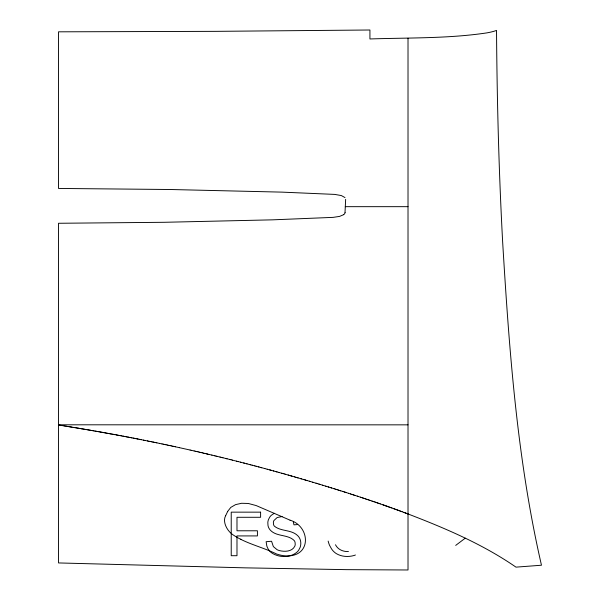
<?xml version="1.0" encoding="UTF-8"?>
<svg xmlns="http://www.w3.org/2000/svg" width="600" height="600" viewBox="0 0 600 600"><rect width="100%" height="100%" fill="white"/><g stroke="black" fill="none" stroke-linecap="round" stroke-linejoin="round"><path stroke-width="0.9" d="M345.645 199.358L345.015 212.505M225.6 515.812C222.368 521.55 226.778 530.618 232.837 534.705C246.03 543.697 262.305 546.923 276.502 553.98C280.365 555.322 284.46 556.05 288.548 555.908C311.843 555.053 309.772 526.08 290.062 520.185M227.7 511.38L225.683 515.64M227.715 511.357L230.782 507.412L235.567 504.63L241.612 503.28L248.317 503.475L256.163 505.567L289.965 520.14M465.255 538.17L455.7 545.4M343.665 214.68L339.562 216.405L333.135 217.365L272.55 219.84L164.22 222.292L58.523 223.275L58.523 424.845M274.26 513.293L271.312 515.295A10.567 10.567 0 0 0 269.663 517.245L268.522 519.457A10.83 10.83 0 0 0 267.825 522.592L268.005 525.577A9.675 9.675 0 0 0 270.188 529.995C276.428 537.03 287.985 534.082 294.33 540.69A5.49 5.49 0 0 1 295.072 542.415L295.222 544.38A6.082 6.082 0 0 1 294.757 546.285C292.005 551.76 284.468 551.947 279.278 550.553A14.527 14.527 0 0 1 277.028 549.653L273.36 546.6L271.567 541.237L266.13 541.71L266.79 545.85A14.235 14.235 0 0 0 267.983 548.662A14.453 14.453 0 0 0 269.115 550.38A13.47 13.47 0 0 0 271.222 552.562C278.572 557.812 290.07 558.127 297.067 552.067A12.082 12.082 0 0 0 298.808 549.952L300.022 547.59A11.52 11.52 0 0 0 300.765 544.268A12.533 12.533 0 0 0 300.683 541.702L300.345 540.105A10.357 10.357 0 0 0 298.987 537.21A10.185 10.185 0 0 0 297.952 535.928C291.697 529.342 280.935 531.727 274.298 526.08A4.74 4.74 0 0 1 273.585 524.67L273.382 522.36A5.287 5.287 0 0 1 273.945 520.523L277.11 517.567L282.097 516.518M297.645 524.558L293.962 524.835L293.332 522.023M345.308 206.67L408.015 206.67M58.523 424.8L408.015 424.845M59.73 425.19L58.523 424.995L58.523 562.935L245.715 567.862L346.425 569.648L408.015 569.985L408.015 38.197M59.475 425.145L61.373 425.452M60.938 425.377L62.325 425.603M62.145 425.572L63.36 425.768M63.278 425.752L65.183 426.06M64.567 425.963L68.198 426.548M66.135 426.21L69.495 426.757M68.745 426.638L72.082 427.185M70.05 426.847L73.965 427.493M73.38 427.395L75.27 427.71M74.677 427.612L76.575 427.92M75.975 427.822L79.185 428.362M77.273 428.04L80.49 428.58M79.86 428.475L83.752 429.127M81.157 428.692L82.455 428.91M83.1 429.015L85.05 429.353M84.405 429.24L86.347 429.57M85.71 429.465L87.645 429.795M87.015 429.683L90.93 430.357M88.32 429.908L89.625 430.132M90.24 430.237L92.242 430.582M91.537 430.463L93.547 430.815M92.835 430.688L95.43 431.145M94.852 431.04L96.727 431.37M96.157 431.272L98.032 431.603M97.47 431.498L99.33 431.827M98.775 431.73L102.698 432.428M100.087 431.963L101.392 432.195M101.925 432.293L105.825 432.99M103.23 432.525L104.528 432.757M105.315 432.9L107.13 433.222M106.627 433.132L109.245 433.605M108.427 433.463L112.335 434.175M109.733 433.695L111.03 433.935M111.87 434.085L114.938 434.655M113.175 434.325L118.852 435.375M116.243 434.895L117.547 435.135M118.425 435.3L120.157 435.623M119.738 435.548L121.455 435.87M121.05 435.787L125.377 436.605M122.76 436.11L124.065 436.357M124.988 436.537L126.683 436.86M126.308 436.785L130.597 437.61M127.62 437.033L128.933 437.287M130.252 437.543L131.91 437.857M131.565 437.798L135.833 438.623M133.215 438.112L134.528 438.368M135.517 438.562L139.77 439.395M136.837 438.817L138.157 439.08M139.477 439.342L141.075 439.658M140.797 439.605L143.7 440.183M143.438 440.13L145.012 440.445M144.757 440.393L147.645 440.97M147.405 440.925L148.958 441.24M148.725 441.188L150.278 441.502M150.053 441.457L151.59 441.772M151.38 441.728L155.542 442.582M152.7 441.998L154.028 442.275M155.355 442.545L156.863 442.853M156.683 442.815L159.502 443.4M159.337 443.37L162.142 443.955M162 443.925L163.47 444.232M163.335 444.202L164.79 444.51M164.663 444.487L166.118 444.795M165.998 444.765L167.445 445.072M167.333 445.05L168.765 445.357M168.667 445.335L170.093 445.643M170.002 445.62L171.42 445.928M171.337 445.912L174.083 446.498M172.672 446.197L175.41 446.79M175.35 446.775L179.407 447.66M179.377 447.653L190.155 450.053M190.118 450.045L191.505 450.36M191.46 450.353L194.212 450.975M194.145 450.96L195.57 451.283M195.495 451.268L196.928 451.597M196.845 451.575L198.285 451.912M198.195 451.89L199.642 452.22M199.545 452.197L201.007 452.535M200.895 452.513L202.373 452.857M202.245 452.827L203.737 453.173M203.603 453.143L205.103 453.495M204.96 453.457L207.675 454.103M206.468 453.817L209.212 454.463M209.032 454.418L211.958 455.115M211.763 455.07L214.702 455.775M214.493 455.722L216.083 456.105M215.865 456.053L217.455 456.435M217.23 456.382L220.208 457.103M219.975 457.05L221.58 457.44M221.355 457.38L222.952 457.778M222.728 457.717L229.785 459.465M225.697 458.452L227.062 458.79M229.642 459.428L231.142 459.803M231.03 459.772L232.493 460.14M232.425 460.125L236.61 461.183M236.528 461.16L238.013 461.535M237.862 461.498L240.817 462.248M240.525 462.173L244.47 463.192M243.63 462.975L247.08 463.868M246.442 463.702L252.24 465.21M249.255 464.43L250.657 464.798M252.06 465.165L254.85 465.9M254.798 465.885L256.237 466.268M256.065 466.222L259.005 467.002M258.593 466.897L261.75 467.737M261.105 467.565L264.84 468.57M264.472 468.472L267.315 469.245M267.173 469.207L273.84 471.03M269.767 469.912L270.99 470.25M273.42 470.918L279.442 472.582M275.843 471.585L277.043 471.915M279.105 472.493L284.295 473.947M281.707 473.22L282.998 473.58M284.19 473.918L285.577 474.308M285.368 474.248L288.885 475.245M290.685 475.763L291.952 476.13M288.142 475.035L294.675 476.91M295.733 477.217L298.11 477.908M294.48 476.85L295.822 477.24M296.985 477.577L303.78 479.558M300.39 478.567L301.522 478.897M304.905 479.888L307.147 480.548M303.188 479.385L305.647 480.105M309.3 481.192L310.515 481.553M306.87 480.465L309.375 481.207M310.485 481.537L312.93 482.272M312.69 482.197L319.237 484.17M315.983 483.18L317.07 483.51M320.077 484.418L322.47 485.145M318.892 484.065L320.317 484.493M323.543 485.475L325.928 486.202M322.425 485.138L323.595 485.49M325.673 486.127L328.853 487.103M328.245 486.915L331.688 487.98M330.96 487.755L334.103 488.73M336.18 489.382L337.38 489.757M333.975 488.692L335.138 489.053M335.108 489.045L336.248 489.397M338.25 490.028L346.44 492.623M337.215 489.705L338.505 490.11M339.63 490.463L340.755 490.815M344.407 491.978L345.42 492.3M342.36 491.325L343.388 491.655M346.327 492.592L348.54 493.298M348.465 493.275L350.737 494.01M351.832 494.362L355.462 495.54M350.475 493.92L352.478 494.572M352.928 494.715L354.015 495.067M357.263 496.132L360.48 497.19M355.103 495.428L358.425 496.515M361.365 497.482L364.725 498.6M360.39 497.16L361.545 497.543M362.34 497.805L363.308 498.127M365.243 498.772L367.163 499.418M364.275 498.45L365.775 498.952M367.875 499.658L369.075 500.062M366.825 499.305L368.123 499.74M368.918 500.01L370.02 500.385M369.952 500.362L372.022 501.06M371.918 501.022L373.05 501.412M373.8 501.668L375.668 502.305M372.855 501.345L374.077 501.757M376.118 502.463L377.52 502.942M375.097 502.11L376.597 502.627M378.142 503.16L379.365 503.588M377.13 502.808L378.45 503.265M380.153 503.857L385.725 505.808M379.147 503.505L380.288 503.903M384.127 505.245L387.518 506.445M383.017 504.855L383.925 505.178M386.092 505.942L389.295 507.075M388.043 506.632L391.058 507.705M389.978 507.322L391.935 508.02M391.897 508.013L394.748 509.04M395.692 509.385L393.675 508.65M396.27 509.595L397.56 510.06M395.408 509.28L396.63 509.722M397.98 510.217L399.683 510.84M397.125 509.903L400.53 511.155M403.95 512.423L400.327 511.08M401.243 511.418L402.15 511.755M405.24 512.91L406.035 513.21M404.707 512.707L406.56 513.405M403.875 512.4L404.835 512.76M406.433 513.352L407.228 513.653M407.805 513.877C445.327 528.285 482.775 544.2 515.985 567.143L541.477 565.222C517.072 459.202 509.197 350.212 502.643 241.89C498.847 171.488 497.04 100.815 496.53 30.42C493.605 31.515 490.125 32.303 486.893 32.88C448.23 38.678 408.885 37.642 369.93 38.963L369.93 30L215.827 31.35L58.523 31.822L58.523 188.445L170.07 189.502L281.903 192.127L334.778 194.407L341.34 195.562L344.985 197.572M408.015 513.952L406.98 513.562M240.683 539.168L241.192 539.37M335.498 544.748L336.015 545.655A11.535 11.535 0 0 0 339.855 549.48A14.332 14.332 0 0 0 346.763 551.52A15.908 15.908 0 0 0 348.442 551.467M328.155 541.088A29.888 29.888 0 0 0 329.528 545.287L331.59 548.993A16.905 16.905 0 0 0 336.27 553.59C341.52 556.748 348.195 557.168 354.007 555.51A16.665 16.665 0 0 0 355.418 554.993M345.112 212.55A3.083 2.963 85.5 0 1 343.665 214.597M260.603 512.153L231.225 512.153L231.225 555.705L236.985 555.705L236.985 535.92L257.423 535.92L257.423 530.783L236.985 530.783L236.985 517.29L260.603 517.29L260.603 512.153"/></g></svg>
